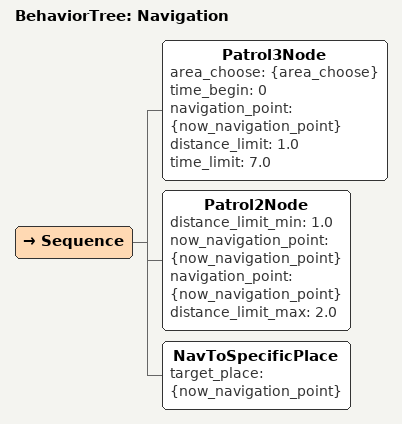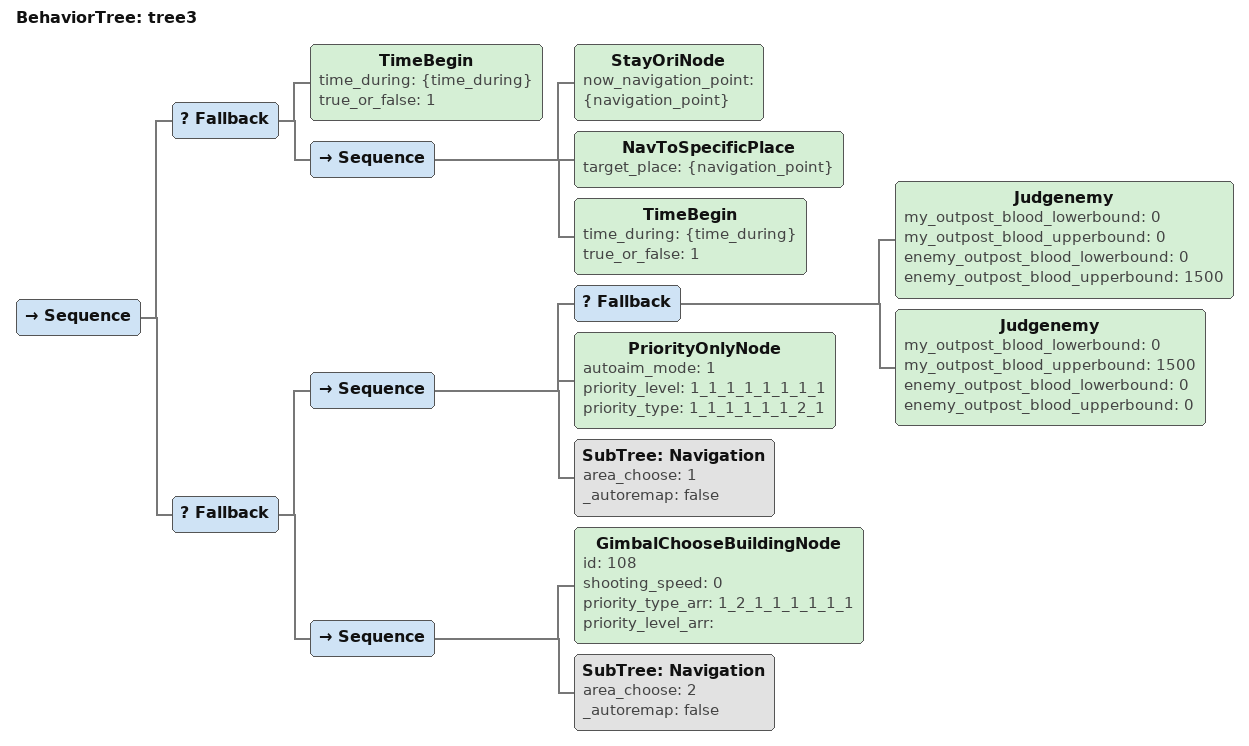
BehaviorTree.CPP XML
<?xml version="1.0" encoding="UTF-8"?>
<root BTCPP_format="4"
      main_tree_to_execute="tree3">
  <BehaviorTree ID="Navigation">
    <Sequence>
      <Patrol3Node area_choose="{area_choose}"
                   time_begin="0"
                   navigation_point="{now_navigation_point}"
                   distance_limit="1.0"
                   time_limit="7.0"/>
      <Patrol2Node distance_limit_min="1.0"
                   now_navigation_point="{now_navigation_point}"
                   navigation_point="{now_navigation_point}"
                   distance_limit_max="2.0"/>
      <NavToSpecificPlace target_place="{now_navigation_point}"/>
    </Sequence>
  </BehaviorTree>

  <BehaviorTree ID="tree3">
    <Sequence>
      <Fallback>
        <TimeBegin time_during="{time_during}"
                   true_or_false="1"/>
        <Sequence>
          <StayOriNode now_navigation_point="{navigation_point}"/>
          <NavToSpecificPlace target_place="{navigation_point}"/>
          <TimeBegin time_during="{time_during}"
                     true_or_false="1"/>
        </Sequence>
      </Fallback>
      <Fallback>
        <Sequence>
          <Fallback>
            <Judgenemy my_outpost_blood_lowerbound="0"
                       my_outpost_blood_upperbound="0"
                       enemy_outpost_blood_lowerbound="0"
                       enemy_outpost_blood_upperbound="1500"/>
            <Judgenemy my_outpost_blood_lowerbound="0"
                       my_outpost_blood_upperbound="1500"
                       enemy_outpost_blood_lowerbound="0"
                       enemy_outpost_blood_upperbound="0"/>
          </Fallback>
          <PriorityOnlyNode autoaim_mode="1"
                            priority_level="1_1_1_1_1_1_1_1"
                            priority_type="1_1_1_1_1_1_2_1"/>
          <SubTree ID="Navigation"
                   area_choose="1"
                   _autoremap="false"/>
        </Sequence>
        <Sequence>
          <GimbalChooseBuildingNode id="108"
                                    shooting_speed="0"
                                    priority_type_arr="1_2_1_1_1_1_1_1"
                                    priority_level_arr=""/>
          <SubTree ID="Navigation"
                   area_choose="2"
                   _autoremap="false"/>
        </Sequence>
      </Fallback>
    </Sequence>
  </BehaviorTree>

</root>
